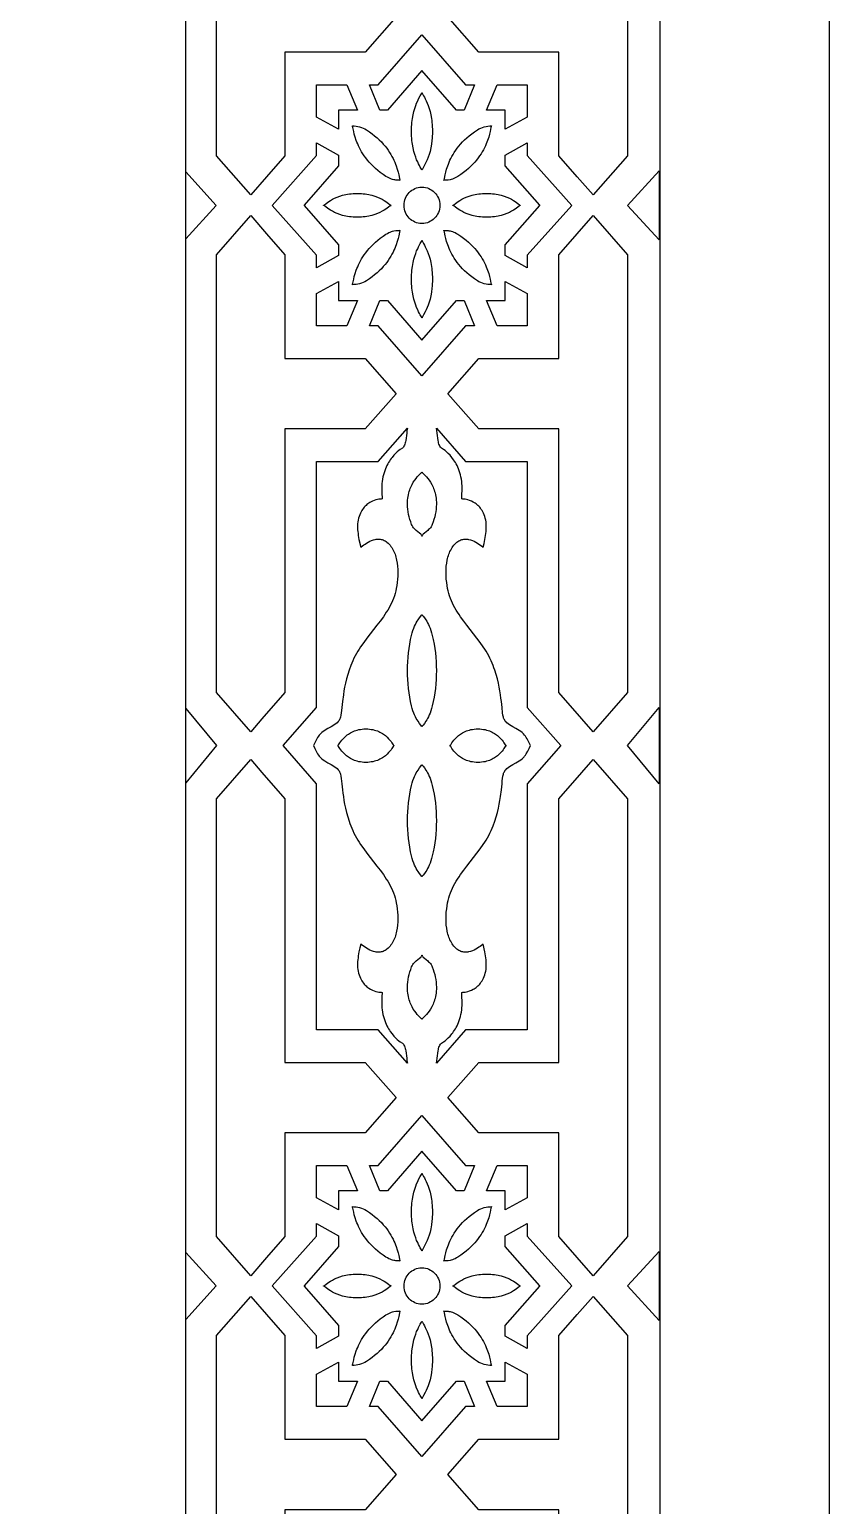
# Model space of a CAD drawing. Extents: x -350 to 350, y -610 to 610.
# Drawn here: x 232 to 350, y -112.2 to 105.7 of the extents above; entities that cross this region are included whole.
import ezdxf

# ---------------------------------------------------------------- set-up
doc = ezdxf.new("R2010")
doc.units = 0
for name, color, linetype in [('LAYER_1', 18, 'CONTINUOUS'), ('LAYER_10', 176, 'CONTINUOUS'), ('LAYER_2', 18, 'CONTINUOUS')]:
    doc.layers.add(name, color=color, linetype=linetype)

msp = doc.modelspace()

# ---------------------------------------------------------------- linework, layer by layer
at = {"layer": 'LAYER_1'}
msp.add_lwpolyline([(-350, -610), (350, -610), (350, 610), (-350, 610)], close=True, dxfattribs=at)
at = {"layer": 'LAYER_10'}
for points in [[(-325, 590), (-325, -590), (325, -590), (325, 590)], [(255, 520.25), (-255, 520.25), (-255, -520.25), (255, -520.25)]]:
    msp.add_lwpolyline(points, close=True, dxfattribs=at)
at = {"layer": 'LAYER_2'}
for points in [[(266.24, 155.62), (269.65, 151.72), (269.65, 112.81), (281.49, 112.81), (286.04, 107.6), (281.49, 102.38), (269.65, 102.38), (269.65, 87.1), (266.94, 84.01), (264.59, 81.31), (259.53, 87.1), (259.53, 151.72), (264.59, 157.51)], [(320.2, 151.72), (320.2, 87.1), (315.14, 81.31), (312.78, 84.01), (310.08, 87.1), (310.08, 102.38), (298.24, 102.38), (293.68, 107.6), (298.24, 112.81), (310.08, 112.81), (310.08, 151.72), (313.48, 155.62), (315.14, 157.51)], [(296.3, 97.58), (297.62, 97.58), (296.07, 93.85), (294.96, 93.85), (289.86, 99.68), (289.86, 99.68), (289.86, 99.68), (284.77, 93.85), (283.65, 93.85), (282.1, 97.58), (283.42, 97.58), (289.86, 104.95), (289.86, 104.95), (289.86, 104.95)], [(280.33, 93.85), (277.57, 93.85), (277.57, 91.02), (274.31, 92.8), (274.31, 97.58), (278.78, 97.58)], [(289.87, 96.4), (289.88, 96.34), (289.93, 96.25), (290.11, 95.95), (290.22, 95.74), (290.35, 95.5), (290.49, 95.21), (290.64, 94.88), (290.78, 94.51), (290.92, 94.1), (291.05, 93.64), (291.17, 93.14), (291.27, 92.6), (291.31, 92.31), (291.34, 92.01), (291.37, 91.7), (291.39, 91.38), (291.41, 91.04), (291.41, 90.7), (291.41, 90.35), (291.39, 90.02), (291.37, 89.7), (291.34, 89.38), (291.27, 88.8), (291.17, 88.25), (291.05, 87.75), (290.92, 87.3), (290.78, 86.89), (290.64, 86.52), (290.49, 86.19), (290.35, 85.9), (290.11, 85.44), (289.93, 85.14), (289.88, 85.05), (289.87, 85), (289.86, 85), (289.86, 85), (289.86, 85), (289.86, 85), (289.86, 85), (289.86, 85), (289.84, 85.05), (289.79, 85.14), (289.62, 85.44), (289.5, 85.65), (289.37, 85.9), (289.23, 86.19), (289.08, 86.52), (288.94, 86.89), (288.8, 87.3), (288.67, 87.75), (288.55, 88.25), (288.46, 88.8), (288.41, 89.08), (288.38, 89.38), (288.35, 89.7), (288.33, 90.02), (288.32, 90.35), (288.31, 90.7), (288.32, 91.04), (288.33, 91.38), (288.35, 91.7), (288.38, 92.01), (288.46, 92.6), (288.55, 93.14), (288.67, 93.64), (288.8, 94.1), (288.94, 94.51), (289.08, 94.88), (289.23, 95.21), (289.37, 95.5), (289.62, 95.95), (289.79, 96.25), (289.84, 96.34), (289.86, 96.4), (289.86, 96.4), (289.86, 96.4), (289.86, 96.4)], [(305.41, 92.8), (302.16, 91.02), (302.16, 93.85), (299.39, 93.85), (300.94, 97.58), (305.41, 97.58)], [(279.59, 91.53), (279.86, 91.5), (280.14, 91.47), (280.41, 91.42), (280.67, 91.36), (280.94, 91.28), (281.19, 91.19), (281.44, 91.07), (281.68, 90.94), (282.1, 90.65), (282.51, 90.36), (282.88, 90.06), (283.24, 89.76), (283.56, 89.45), (283.87, 89.14), (284.15, 88.83), (284.41, 88.52), (284.66, 88.21), (284.88, 87.91), (285.08, 87.6), (285.27, 87.3), (285.43, 87), (285.59, 86.71), (285.73, 86.43), (285.85, 86.15), (285.96, 85.88), (286.06, 85.62), (286.22, 85.13), (286.34, 84.69), (286.44, 84.3), (286.56, 83.73), (286.6, 83.55), (286.62, 83.5), (286.63, 83.47), (286.63, 83.47), (286.62, 83.48), (286.58, 83.48), (286.46, 83.48), (286.27, 83.49), (286.01, 83.51), (285.87, 83.53), (285.71, 83.56), (285.54, 83.61), (285.36, 83.66), (285.17, 83.73), (284.97, 83.82), (284.76, 83.93), (284.55, 84.06), (284.12, 84.35), (283.72, 84.64), (283.34, 84.94), (282.99, 85.24), (282.66, 85.55), (282.36, 85.85), (282.07, 86.16), (281.81, 86.47), (281.57, 86.78), (281.35, 87.09), (281.14, 87.4), (280.96, 87.7), (280.79, 87.99), (280.64, 88.29), (280.5, 88.57), (280.38, 88.85), (280.27, 89.12), (280.17, 89.38), (280, 89.87), (279.88, 90.31), (279.79, 90.7), (279.67, 91.27), (279.63, 91.44), (279.61, 91.5), (279.59, 91.53), (279.59, 91.53), (279.59, 91.53)], [(300.13, 91.53), (300.13, 91.53), (300.11, 91.5), (300.09, 91.44), (300.05, 91.27), (299.93, 90.7), (299.84, 90.31), (299.72, 89.87), (299.55, 89.38), (299.46, 89.12), (299.35, 88.85), (299.22, 88.57), (299.08, 88.29), (298.93, 87.99), (298.76, 87.7), (298.58, 87.4), (298.37, 87.09), (298.15, 86.78), (297.91, 86.47), (297.65, 86.16), (297.37, 85.85), (297.06, 85.55), (296.73, 85.24), (296.38, 84.94), (296, 84.64), (295.6, 84.35), (295.17, 84.06), (294.96, 83.93), (294.75, 83.82), (294.55, 83.73), (294.36, 83.66), (294.18, 83.61), (294.01, 83.56), (293.71, 83.51), (293.46, 83.49), (293.27, 83.48), (293.14, 83.48), (293.11, 83.48), (293.09, 83.47), (293.09, 83.47), (293.11, 83.5), (293.13, 83.55), (293.17, 83.73), (293.29, 84.3), (293.38, 84.69), (293.5, 85.13), (293.66, 85.62), (293.76, 85.88), (293.87, 86.15), (294, 86.43), (294.13, 86.71), (294.29, 87), (294.46, 87.3), (294.64, 87.6), (294.84, 87.91), (295.07, 88.21), (295.31, 88.52), (295.57, 88.83), (295.85, 89.14), (296.16, 89.45), (296.49, 89.76), (296.84, 90.06), (297.21, 90.36), (297.62, 90.65), (298.05, 90.94), (298.28, 91.07), (298.53, 91.19), (298.79, 91.28), (299.05, 91.36), (299.32, 91.42), (299.59, 91.47), (299.86, 91.5), (300.13, 91.53), (300.13, 91.53)], [(277.57, 87.21), (277.57, 85.61), (272.48, 79.79), (272.49, 79.79), (272.48, 79.78), (272.49, 79.78), (272.48, 79.78), (277.57, 73.96), (277.57, 72.36), (274.31, 70.57), (274.31, 72.42), (267.76, 79.78), (274.31, 87.15), (274.31, 89)], [(305.41, 87.15), (311.96, 79.78), (305.41, 72.42), (305.41, 70.57), (302.16, 72.36), (302.16, 73.96), (307.24, 79.78), (307.24, 79.78), (307.24, 79.78), (307.24, 79.79), (307.24, 79.79), (302.16, 85.61), (302.16, 87.21), (305.41, 89)], [(259.51, 79.78), (255, 74.83), (255, 84.74)], [(324.86, 79.78), (324.86, 74.68), (320.21, 79.78), (324.86, 84.89)], [(280.32, 81.54), (280.63, 81.54), (280.92, 81.53), (281.21, 81.5), (281.48, 81.47), (281.75, 81.43), (282, 81.38), (282.24, 81.33), (282.48, 81.27), (282.91, 81.14), (283.31, 80.99), (283.67, 80.83), (283.99, 80.67), (284.28, 80.51), (284.52, 80.35), (284.91, 80.07), (285.17, 79.87), (285.25, 79.82), (285.3, 79.8), (285.3, 79.8), (285.29, 79.78), (285.3, 79.77), (285.3, 79.77), (285.25, 79.75), (285.17, 79.7), (284.91, 79.5), (284.74, 79.37), (284.52, 79.22), (284.28, 79.06), (283.99, 78.9), (283.67, 78.74), (283.31, 78.58), (282.91, 78.43), (282.48, 78.3), (282.24, 78.24), (282, 78.19), (281.75, 78.14), (281.48, 78.1), (281.21, 78.07), (280.92, 78.04), (280.63, 78.03), (280.32, 78.02), (280.01, 78.03), (279.72, 78.04), (279.43, 78.07), (279.16, 78.1), (278.89, 78.14), (278.64, 78.19), (278.39, 78.24), (278.16, 78.3), (277.72, 78.43), (277.33, 78.58), (276.97, 78.74), (276.65, 78.9), (276.36, 79.06), (276.11, 79.22), (275.72, 79.5), (275.47, 79.7), (275.39, 79.75), (275.34, 79.77), (275.34, 79.77), (275.35, 79.78), (275.34, 79.8), (275.34, 79.8), (275.39, 79.82), (275.47, 79.87), (275.72, 80.07), (275.9, 80.2), (276.11, 80.35), (276.36, 80.51), (276.65, 80.67), (276.97, 80.83), (277.33, 80.99), (277.72, 81.14), (278.16, 81.27), (278.39, 81.33), (278.64, 81.38), (278.89, 81.43), (279.16, 81.47), (279.43, 81.5), (279.72, 81.53), (280.01, 81.54)], [(289.88, 82.47), (290.15, 82.45), (290.41, 82.41), (290.66, 82.35), (290.9, 82.26), (291.12, 82.14), (291.34, 82.01), (291.54, 81.86), (291.72, 81.68), (291.89, 81.49), (292.04, 81.29), (292.18, 81.07), (292.29, 80.83), (292.38, 80.59), (292.44, 80.33), (292.48, 80.06), (292.5, 79.78), (292.48, 79.51), (292.44, 79.24), (292.38, 78.98), (292.29, 78.74), (292.18, 78.5), (292.04, 78.28), (291.89, 78.08), (291.72, 77.89), (291.54, 77.71), (291.34, 77.56), (291.12, 77.43), (290.9, 77.31), (290.66, 77.22), (290.41, 77.16), (290.15, 77.12), (289.88, 77.1), (289.86, 77.1), (289.84, 77.1), (289.57, 77.12), (289.31, 77.16), (289.07, 77.22), (288.83, 77.31), (288.6, 77.43), (288.38, 77.56), (288.18, 77.71), (288, 77.89), (287.83, 78.08), (287.68, 78.28), (287.55, 78.5), (287.44, 78.74), (287.35, 78.98), (287.28, 79.24), (287.24, 79.51), (287.22, 79.78), (287.24, 80.06), (287.28, 80.33), (287.35, 80.59), (287.44, 80.83), (287.55, 81.07), (287.68, 81.29), (287.83, 81.49), (288, 81.68), (288.18, 81.86), (288.38, 82.01), (288.6, 82.14), (288.83, 82.26), (289.07, 82.35), (289.31, 82.41), (289.57, 82.45), (289.84, 82.47), (289.86, 82.47)], [(299.4, 81.54), (299.71, 81.54), (300.01, 81.53), (300.29, 81.5), (300.57, 81.47), (300.83, 81.43), (301.09, 81.38), (301.33, 81.33), (301.56, 81.27), (302, 81.14), (302.4, 80.99), (302.76, 80.83), (303.08, 80.67), (303.36, 80.51), (303.61, 80.35), (304, 80.07), (304.26, 79.87), (304.33, 79.82), (304.38, 79.8), (304.38, 79.8), (304.38, 79.78), (304.38, 79.77), (304.38, 79.77), (304.33, 79.75), (304.26, 79.7), (304, 79.5), (303.82, 79.37), (303.61, 79.22), (303.36, 79.06), (303.08, 78.9), (302.76, 78.74), (302.4, 78.58), (302, 78.43), (301.56, 78.3), (301.33, 78.24), (301.09, 78.19), (300.83, 78.14), (300.57, 78.1), (300.29, 78.07), (300.01, 78.04), (299.71, 78.03), (299.4, 78.02), (299.1, 78.03), (298.8, 78.04), (298.52, 78.07), (298.24, 78.1), (297.98, 78.14), (297.72, 78.19), (297.48, 78.24), (297.25, 78.3), (296.81, 78.43), (296.41, 78.58), (296.05, 78.74), (295.73, 78.9), (295.45, 79.06), (295.2, 79.22), (294.81, 79.5), (294.55, 79.7), (294.47, 79.75), (294.42, 79.77), (294.42, 79.77), (294.43, 79.78), (294.42, 79.8), (294.42, 79.8), (294.47, 79.82), (294.55, 79.87), (294.81, 80.07), (294.99, 80.2), (295.2, 80.35), (295.45, 80.51), (295.73, 80.67), (296.05, 80.83), (296.41, 80.99), (296.81, 81.14), (297.25, 81.27), (297.48, 81.33), (297.72, 81.38), (297.98, 81.43), (298.24, 81.47), (298.52, 81.5), (298.8, 81.53), (299.1, 81.54)], [(266.94, 75.56), (269.65, 72.47), (269.65, 57.19), (281.49, 57.19), (286.04, 51.97), (281.49, 46.76), (269.65, 46.76), (269.65, 7.85), (266.24, 3.95), (264.59, 2.06), (259.53, 7.85), (259.53, 72.47), (264.59, 78.26)], [(320.2, 72.47), (320.2, 7.85), (315.14, 2.06), (313.48, 3.95), (310.08, 7.85), (310.08, 46.76), (298.24, 46.76), (293.68, 51.97), (298.24, 57.19), (310.08, 57.19), (310.08, 72.47), (312.78, 75.56), (315.14, 78.26)], [(286.63, 76.1), (286.62, 76.07), (286.6, 76.02), (286.56, 75.84), (286.44, 75.27), (286.34, 74.88), (286.22, 74.44), (286.06, 73.95), (285.96, 73.69), (285.85, 73.42), (285.73, 73.14), (285.59, 72.86), (285.43, 72.57), (285.27, 72.27), (285.08, 71.97), (284.88, 71.66), (284.66, 71.35), (284.41, 71.05), (284.15, 70.74), (283.87, 70.43), (283.56, 70.12), (283.24, 69.81), (282.88, 69.51), (282.51, 69.21), (282.1, 68.92), (281.68, 68.63), (281.44, 68.5), (281.19, 68.38), (280.94, 68.29), (280.67, 68.21), (280.41, 68.15), (280.14, 68.1), (279.86, 68.07), (279.59, 68.04), (279.59, 68.04), (279.59, 68.04), (279.59, 68.04), (279.61, 68.07), (279.63, 68.13), (279.67, 68.3), (279.79, 68.87), (279.88, 69.26), (280, 69.7), (280.17, 70.19), (280.27, 70.45), (280.38, 70.72), (280.5, 71), (280.64, 71.28), (280.79, 71.58), (280.96, 71.87), (281.14, 72.17), (281.35, 72.48), (281.57, 72.79), (281.81, 73.1), (282.07, 73.41), (282.36, 73.71), (282.66, 74.02), (282.99, 74.33), (283.34, 74.63), (283.72, 74.93), (284.12, 75.22), (284.55, 75.51), (284.76, 75.64), (284.97, 75.75), (285.17, 75.83), (285.36, 75.91), (285.54, 75.96), (285.71, 76.01), (286.01, 76.06), (286.27, 76.08), (286.46, 76.09), (286.58, 76.09), (286.62, 76.09), (286.63, 76.1)], [(289.87, 74.57), (289.88, 74.52), (289.93, 74.43), (290.11, 74.13), (290.22, 73.92), (290.35, 73.67), (290.49, 73.38), (290.64, 73.05), (290.78, 72.68), (290.92, 72.27), (291.05, 71.82), (291.17, 71.32), (291.27, 70.77), (291.31, 70.48), (291.34, 70.19), (291.37, 69.87), (291.39, 69.55), (291.41, 69.22), (291.41, 68.87), (291.41, 68.53), (291.39, 68.19), (291.37, 67.87), (291.34, 67.56), (291.27, 66.97), (291.17, 66.43), (291.05, 65.93), (290.92, 65.47), (290.78, 65.06), (290.64, 64.69), (290.49, 64.36), (290.35, 64.07), (290.11, 63.62), (289.93, 63.32), (289.88, 63.23), (289.87, 63.17), (289.86, 63.17), (289.86, 63.17), (289.86, 63.17), (289.86, 63.17), (289.84, 63.23), (289.79, 63.32), (289.62, 63.62), (289.5, 63.83), (289.37, 64.07), (289.23, 64.36), (289.08, 64.69), (288.94, 65.06), (288.8, 65.47), (288.67, 65.93), (288.55, 66.43), (288.46, 66.97), (288.41, 67.26), (288.38, 67.56), (288.35, 67.87), (288.33, 68.19), (288.32, 68.53), (288.31, 68.87), (288.32, 69.22), (288.33, 69.55), (288.35, 69.87), (288.38, 70.19), (288.46, 70.77), (288.55, 71.32), (288.67, 71.82), (288.8, 72.27), (288.94, 72.68), (289.08, 73.05), (289.23, 73.38), (289.37, 73.67), (289.62, 74.13), (289.79, 74.43), (289.84, 74.52), (289.86, 74.57), (289.86, 74.57), (289.86, 74.57), (289.86, 74.57), (289.86, 74.57), (289.86, 74.57)], [(293.09, 76.1), (293.11, 76.09), (293.14, 76.09), (293.27, 76.09), (293.46, 76.08), (293.71, 76.06), (293.85, 76.04), (294.01, 76.01), (294.18, 75.96), (294.36, 75.91), (294.55, 75.83), (294.75, 75.75), (294.96, 75.64), (295.17, 75.51), (295.6, 75.22), (296, 74.93), (296.38, 74.63), (296.73, 74.33), (297.06, 74.02), (297.37, 73.71), (297.65, 73.41), (297.91, 73.1), (298.15, 72.79), (298.37, 72.48), (298.58, 72.17), (298.76, 71.87), (298.93, 71.58), (299.08, 71.28), (299.22, 71), (299.35, 70.72), (299.46, 70.45), (299.55, 70.19), (299.72, 69.7), (299.84, 69.26), (299.93, 68.87), (300.05, 68.3), (300.09, 68.13), (300.11, 68.07), (300.13, 68.04), (300.13, 68.04), (300.13, 68.04), (300.13, 68.04), (299.86, 68.07), (299.59, 68.1), (299.32, 68.15), (299.05, 68.21), (298.79, 68.29), (298.53, 68.38), (298.28, 68.5), (298.05, 68.63), (297.62, 68.92), (297.21, 69.21), (296.84, 69.51), (296.49, 69.81), (296.16, 70.12), (295.85, 70.43), (295.57, 70.74), (295.31, 71.05), (295.07, 71.35), (294.84, 71.66), (294.64, 71.97), (294.46, 72.27), (294.29, 72.57), (294.13, 72.86), (294, 73.14), (293.87, 73.42), (293.76, 73.69), (293.66, 73.95), (293.5, 74.44), (293.38, 74.88), (293.29, 75.27), (293.17, 75.84), (293.13, 76.02), (293.11, 76.07), (293.09, 76.1)], [(277.57, 65.72), (280.33, 65.72), (278.78, 61.99), (274.31, 61.99), (274.31, 66.76), (277.57, 68.55)], [(305.41, 66.76), (305.41, 61.99), (300.94, 61.99), (299.39, 65.72), (302.16, 65.72), (302.16, 68.55)], [(297.62, 61.99), (296.3, 61.99), (289.86, 54.62), (289.86, 54.62), (289.86, 54.62), (283.42, 61.99), (282.1, 61.99), (283.65, 65.72), (284.77, 65.72), (289.86, 59.89), (289.86, 59.89), (289.86, 59.89), (294.96, 65.72), (296.07, 65.72)], [(287.72, 46.87), (287.65, 46.52), (287.61, 46.15), (287.58, 45.78), (287.54, 45.41), (287.48, 45.05), (287.45, 44.87), (287.4, 44.7), (287.35, 44.53), (287.29, 44.37), (287.21, 44.21), (287.12, 44.06), (287.07, 44.01), (286.98, 43.95), (286.66, 43.73), (286.45, 43.57), (286.22, 43.38), (285.97, 43.15), (285.71, 42.88), (285.45, 42.57), (285.32, 42.4), (285.19, 42.22), (285.06, 42.02), (284.93, 41.81), (284.81, 41.6), (284.69, 41.36), (284.57, 41.12), (284.46, 40.86), (284.36, 40.59), (284.27, 40.3), (284.18, 40.01), (284.11, 39.69), (284.04, 39.36), (283.98, 39.02), (283.95, 38.7), (283.93, 38.38), (283.93, 38.05), (283.93, 37.73), (283.96, 37.08), (283.97, 36.75), (283.97, 36.43), (283.82, 36.42), (283.68, 36.41), (283.51, 36.38), (283.3, 36.35), (283.07, 36.29), (282.82, 36.21), (282.56, 36.11), (282.29, 35.97), (282.15, 35.89), (282.01, 35.81), (281.88, 35.71), (281.74, 35.6), (281.61, 35.48), (281.47, 35.35), (281.35, 35.21), (281.22, 35.06), (281.1, 34.89), (280.99, 34.71), (280.88, 34.52), (280.78, 34.32), (280.68, 34.1), (280.59, 33.86), (280.51, 33.59), (280.45, 33.32), (280.4, 33.04), (280.37, 32.75), (280.36, 32.47), (280.36, 32.18), (280.37, 31.89), (280.4, 31.6), (280.43, 31.31), (280.47, 31.01), (280.57, 30.43), (280.82, 29.3), (281.09, 29.51), (281.27, 29.64), (281.46, 29.77), (281.67, 29.91), (281.91, 30.05), (282.16, 30.18), (282.42, 30.29), (282.69, 30.39), (282.97, 30.46), (283.11, 30.48), (283.25, 30.5), (283.4, 30.5), (283.55, 30.5), (283.69, 30.48), (283.84, 30.46), (283.98, 30.42), (284.13, 30.37), (284.27, 30.31), (284.42, 30.23), (284.56, 30.14), (284.7, 30.04), (284.86, 29.9), (285.01, 29.75), (285.15, 29.59), (285.29, 29.42), (285.41, 29.25), (285.52, 29.07), (285.63, 28.88), (285.72, 28.69), (285.81, 28.49), (285.89, 28.28), (285.96, 28.07), (286.02, 27.85), (286.08, 27.63), (286.13, 27.4), (286.21, 26.95), (286.26, 26.48), (286.29, 26), (286.3, 25.52), (286.29, 25.05), (286.26, 24.58), (286.21, 24.11), (286.15, 23.66), (286.08, 23.22), (286, 22.84), (285.91, 22.47), (285.79, 22.1), (285.66, 21.74), (285.52, 21.38), (285.36, 21.03), (285.19, 20.69), (285, 20.35), (284.81, 20.02), (284.6, 19.69), (284.39, 19.36), (284.17, 19.04), (283.71, 18.4), (283.22, 17.77), (282.23, 16.51), (281.74, 15.88), (281.27, 15.24), (280.81, 14.59), (280.59, 14.26), (280.39, 13.93), (280.19, 13.59), (280, 13.25), (279.82, 12.9), (279.66, 12.55), (279.51, 12.19), (279.37, 11.85), (279.12, 11.17), (278.91, 10.51), (278.73, 9.87), (278.58, 9.25), (278.45, 8.65), (278.35, 8.08), (278.27, 7.53), (278.14, 6.52), (278.04, 5.62), (278, 5.21), (277.95, 4.84), (277.9, 4.5), (277.84, 4.2), (277.8, 4.08), (277.76, 3.96), (277.7, 3.85), (277.64, 3.74), (277.57, 3.64), (277.5, 3.55), (277.33, 3.37), (277.13, 3.21), (276.92, 3.06), (276.7, 2.92), (276.46, 2.79), (275.98, 2.52), (275.74, 2.39), (275.51, 2.25), (275.28, 2.1), (275.07, 1.94), (274.88, 1.76), (274.79, 1.67), (274.71, 1.57), (274.58, 1.39), (274.46, 1.2), (274.25, 0.8), (274.05, 0.4), (273.84, 0), (274.05, -0.4), (274.25, -0.8), (274.35, -1), (274.46, -1.2), (274.58, -1.39), (274.71, -1.57), (274.88, -1.76), (275.07, -1.94), (275.28, -2.1), (275.51, -2.25), (275.98, -2.52), (276.46, -2.79), (276.7, -2.92), (276.92, -3.06), (277.13, -3.21), (277.33, -3.37), (277.5, -3.55), (277.57, -3.64), (277.64, -3.74), (277.7, -3.85), (277.76, -3.96), (277.8, -4.08), (277.84, -4.2), (277.9, -4.5), (277.95, -4.84), (278.04, -5.62), (278.14, -6.52), (278.2, -7.01), (278.27, -7.53), (278.35, -8.08), (278.45, -8.65), (278.58, -9.25), (278.73, -9.87), (278.91, -10.51), (279.12, -11.17), (279.24, -11.51), (279.37, -11.85), (279.51, -12.19), (279.66, -12.55), (279.82, -12.9), (280, -13.25), (280.19, -13.59), (280.39, -13.93), (280.59, -14.26), (280.81, -14.59), (281.27, -15.24), (281.74, -15.88), (282.23, -16.51), (283.22, -17.77), (283.71, -18.4), (284.17, -19.04), (284.39, -19.36), (284.6, -19.69), (284.81, -20.02), (285, -20.35), (285.19, -20.69), (285.36, -21.03), (285.52, -21.38), (285.66, -21.74), (285.79, -22.1), (285.91, -22.47), (286, -22.84), (286.08, -23.22), (286.15, -23.66), (286.21, -24.11), (286.26, -24.58), (286.29, -25.05), (286.3, -25.52), (286.29, -26), (286.26, -26.48), (286.21, -26.95), (286.13, -27.4), (286.08, -27.63), (286.02, -27.85), (285.96, -28.07), (285.89, -28.28), (285.81, -28.49), (285.72, -28.69), (285.63, -28.88), (285.52, -29.07), (285.41, -29.25), (285.29, -29.42), (285.15, -29.59), (285.01, -29.75), (284.86, -29.9), (284.7, -30.04), (284.56, -30.14), (284.42, -30.23), (284.27, -30.31), (284.13, -30.37), (283.98, -30.42), (283.84, -30.46), (283.69, -30.48), (283.55, -30.5), (283.4, -30.5), (283.25, -30.5), (283.11, -30.48), (282.97, -30.46), (282.69, -30.39), (282.42, -30.29), (282.16, -30.18), (281.91, -30.05), (281.67, -29.91), (281.46, -29.77), (281.09, -29.51), (280.82, -29.3), (280.69, -29.86), (280.57, -30.43), (280.47, -31.01), (280.43, -31.31), (280.4, -31.6), (280.37, -31.89), (280.36, -32.18), (280.36, -32.47), (280.37, -32.75), (280.4, -33.04), (280.45, -33.32), (280.51, -33.59), (280.59, -33.86), (280.68, -34.1), (280.78, -34.32), (280.88, -34.52), (280.99, -34.71), (281.1, -34.89), (281.22, -35.06), (281.35, -35.21), (281.47, -35.35), (281.61, -35.48), (281.74, -35.6), (281.88, -35.71), (282.01, -35.81), (282.29, -35.97), (282.56, -36.11), (282.82, -36.21), (283.07, -36.29), (283.3, -36.35), (283.51, -36.38), (283.82, -36.42), (283.97, -36.43), (283.96, -37.08), (283.93, -37.73), (283.93, -38.05), (283.93, -38.38), (283.95, -38.7), (283.98, -39.02), (284.04, -39.36), (284.11, -39.69), (284.18, -40.01), (284.27, -40.3), (284.36, -40.59), (284.46, -40.86), (284.57, -41.12), (284.69, -41.36), (284.81, -41.6), (284.93, -41.81), (285.06, -42.02), (285.19, -42.22), (285.45, -42.57), (285.71, -42.88), (285.97, -43.15), (286.22, -43.38), (286.45, -43.57), (286.66, -43.73), (286.98, -43.95), (287.07, -44.01), (287.12, -44.06), (287.21, -44.21), (287.29, -44.37), (287.35, -44.53), (287.4, -44.7), (287.45, -44.87), (287.48, -45.05), (287.54, -45.41), (287.58, -45.78), (287.61, -46.15), (287.65, -46.52), (287.72, -46.87), (283.42, -41.95), (274.31, -41.95), (274.31, -39.74), (274.31, -9.25), (274.31, -5.64), (269.39, 0), (274.31, 5.64), (274.31, 9.25), (274.31, 39.74), (274.31, 41.95), (283.42, 41.95)], [(296.3, 41.95), (305.41, 41.95), (305.41, 39.74), (305.41, 9.25), (305.41, 5.64), (310.34, 0), (305.41, -5.64), (305.41, -9.25), (305.41, -39.74), (305.41, -41.95), (296.3, -41.95), (292.01, -46.87), (292.07, -46.52), (292.11, -46.15), (292.15, -45.78), (292.19, -45.41), (292.24, -45.05), (292.28, -44.87), (292.32, -44.7), (292.37, -44.53), (292.44, -44.37), (292.51, -44.21), (292.6, -44.06), (292.65, -44.01), (292.75, -43.95), (293.06, -43.73), (293.27, -43.57), (293.5, -43.38), (293.75, -43.15), (294.01, -42.88), (294.27, -42.57), (294.41, -42.4), (294.54, -42.22), (294.67, -42.02), (294.79, -41.81), (294.92, -41.6), (295.04, -41.36), (295.15, -41.12), (295.26, -40.86), (295.36, -40.59), (295.45, -40.3), (295.54, -40.01), (295.62, -39.69), (295.68, -39.36), (295.74, -39.02), (295.77, -38.7), (295.79, -38.38), (295.8, -38.05), (295.79, -37.73), (295.77, -37.08), (295.76, -36.75), (295.75, -36.43), (295.9, -36.42), (296.04, -36.41), (296.22, -36.38), (296.42, -36.35), (296.65, -36.29), (296.9, -36.21), (297.16, -36.11), (297.43, -35.97), (297.57, -35.89), (297.71, -35.81), (297.85, -35.71), (297.98, -35.6), (298.12, -35.48), (298.25, -35.35), (298.38, -35.21), (298.5, -35.06), (298.62, -34.89), (298.74, -34.71), (298.84, -34.52), (298.95, -34.32), (299.04, -34.1), (299.13, -33.86), (299.21, -33.59), (299.27, -33.32), (299.32, -33.04), (299.35, -32.75), (299.36, -32.47), (299.36, -32.18), (299.35, -31.89), (299.33, -31.6), (299.29, -31.31), (299.25, -31.01), (299.15, -30.43), (298.9, -29.3), (298.63, -29.51), (298.46, -29.64), (298.26, -29.77), (298.05, -29.91), (297.81, -30.05), (297.57, -30.18), (297.31, -30.29), (297.03, -30.39), (296.75, -30.46), (296.61, -30.48), (296.47, -30.5), (296.32, -30.5), (296.18, -30.5), (296.03, -30.48), (295.88, -30.46), (295.74, -30.42), (295.59, -30.37), (295.45, -30.31), (295.3, -30.23), (295.16, -30.14), (295.02, -30.04), (294.86, -29.9), (294.71, -29.75), (294.57, -29.59), (294.44, -29.42), (294.31, -29.25), (294.2, -29.07), (294.1, -28.88), (294, -28.69), (293.91, -28.49), (293.83, -28.28), (293.76, -28.07), (293.7, -27.85), (293.64, -27.63), (293.59, -27.4), (293.51, -26.95), (293.46, -26.48), (293.43, -26), (293.42, -25.52), (293.43, -25.05), (293.46, -24.58), (293.51, -24.11), (293.57, -23.66), (293.64, -23.22), (293.72, -22.84), (293.81, -22.47), (293.93, -22.1), (294.06, -21.74), (294.2, -21.38), (294.36, -21.03), (294.53, -20.69), (294.72, -20.35), (294.91, -20.02), (295.12, -19.69), (295.33, -19.36), (295.55, -19.04), (296.02, -18.4), (296.5, -17.77), (297.49, -16.51), (297.98, -15.88), (298.46, -15.24), (298.91, -14.59), (299.13, -14.26), (299.34, -13.93), (299.53, -13.59), (299.72, -13.25), (299.9, -12.9), (300.06, -12.55), (300.21, -12.19), (300.35, -11.85), (300.6, -11.17), (300.81, -10.51), (300.99, -9.87), (301.14, -9.25), (301.27, -8.65), (301.37, -8.08), (301.46, -7.53), (301.58, -6.52), (301.68, -5.62), (301.72, -5.21), (301.77, -4.84), (301.82, -4.5), (301.89, -4.2), (301.92, -4.08), (301.97, -3.96), (302.02, -3.85), (302.08, -3.74), (302.15, -3.64), (302.23, -3.55), (302.4, -3.37), (302.59, -3.21), (302.8, -3.06), (303.02, -2.92), (303.26, -2.79), (303.74, -2.52), (303.98, -2.39), (304.22, -2.25), (304.44, -2.1), (304.65, -1.94), (304.84, -1.76), (304.93, -1.67), (305.01, -1.57), (305.14, -1.39), (305.26, -1.2), (305.47, -0.8), (305.67, -0.4), (305.88, 0), (305.67, 0.4), (305.47, 0.8), (305.37, 1), (305.26, 1.2), (305.14, 1.39), (305.01, 1.57), (304.84, 1.76), (304.65, 1.94), (304.44, 2.1), (304.22, 2.25), (303.74, 2.52), (303.26, 2.79), (303.02, 2.92), (302.8, 3.06), (302.59, 3.21), (302.4, 3.37), (302.23, 3.55), (302.15, 3.64), (302.08, 3.74), (302.02, 3.85), (301.97, 3.96), (301.92, 4.08), (301.89, 4.2), (301.82, 4.5), (301.77, 4.84), (301.68, 5.62), (301.58, 6.52), (301.52, 7.01), (301.46, 7.53), (301.37, 8.08), (301.27, 8.65), (301.14, 9.25), (300.99, 9.87), (300.81, 10.51), (300.6, 11.17), (300.48, 11.51), (300.35, 11.85), (300.21, 12.19), (300.06, 12.55), (299.9, 12.9), (299.72, 13.25), (299.53, 13.59), (299.34, 13.93), (299.13, 14.26), (298.91, 14.59), (298.46, 15.24), (297.98, 15.88), (297.49, 16.51), (296.5, 17.77), (296.02, 18.4), (295.55, 19.04), (295.33, 19.36), (295.12, 19.69), (294.91, 20.02), (294.72, 20.35), (294.53, 20.69), (294.36, 21.03), (294.2, 21.38), (294.06, 21.74), (293.93, 22.1), (293.81, 22.47), (293.72, 22.84), (293.64, 23.22), (293.57, 23.66), (293.51, 24.11), (293.46, 24.58), (293.43, 25.05), (293.42, 25.52), (293.43, 26), (293.46, 26.48), (293.51, 26.95), (293.59, 27.4), (293.64, 27.63), (293.7, 27.85), (293.76, 28.07), (293.83, 28.28), (293.91, 28.49), (294, 28.69), (294.1, 28.88), (294.2, 29.07), (294.31, 29.25), (294.44, 29.42), (294.57, 29.59), (294.71, 29.75), (294.86, 29.9), (295.02, 30.04), (295.16, 30.14), (295.3, 30.23), (295.45, 30.31), (295.59, 30.37), (295.74, 30.42), (295.88, 30.46), (296.03, 30.48), (296.18, 30.5), (296.32, 30.5), (296.47, 30.5), (296.61, 30.48), (296.75, 30.46), (297.03, 30.39), (297.31, 30.29), (297.57, 30.18), (297.81, 30.05), (298.05, 29.91), (298.26, 29.77), (298.63, 29.51), (298.9, 29.3), (299.03, 29.86), (299.15, 30.43), (299.25, 31.01), (299.29, 31.31), (299.33, 31.6), (299.35, 31.89), (299.36, 32.18), (299.36, 32.47), (299.35, 32.75), (299.32, 33.04), (299.27, 33.32), (299.21, 33.59), (299.13, 33.86), (299.04, 34.1), (298.95, 34.32), (298.84, 34.52), (298.74, 34.71), (298.62, 34.89), (298.5, 35.06), (298.38, 35.21), (298.25, 35.35), (298.12, 35.48), (297.98, 35.6), (297.85, 35.71), (297.71, 35.81), (297.43, 35.97), (297.16, 36.11), (296.9, 36.21), (296.65, 36.29), (296.42, 36.35), (296.22, 36.38), (295.9, 36.42), (295.75, 36.43), (295.77, 37.08), (295.79, 37.73), (295.8, 38.05), (295.79, 38.38), (295.77, 38.7), (295.74, 39.02), (295.68, 39.36), (295.62, 39.69), (295.54, 40.01), (295.45, 40.3), (295.36, 40.59), (295.26, 40.86), (295.15, 41.12), (295.04, 41.36), (294.92, 41.6), (294.79, 41.81), (294.67, 42.02), (294.54, 42.22), (294.27, 42.57), (294.01, 42.88), (293.75, 43.15), (293.5, 43.38), (293.27, 43.57), (293.06, 43.73), (292.75, 43.95), (292.65, 44.01), (292.6, 44.06), (292.51, 44.21), (292.44, 44.37), (292.37, 44.53), (292.32, 44.7), (292.28, 44.87), (292.24, 45.05), (292.19, 45.41), (292.15, 45.78), (292.11, 46.15), (292.07, 46.52), (292.01, 46.87)], [(289.87, 40.39), (289.89, 40.34), (289.96, 40.27), (290.2, 40.04), (290.36, 39.88), (290.54, 39.69), (290.73, 39.46), (290.93, 39.2), (291.13, 38.9), (291.32, 38.56), (291.41, 38.38), (291.5, 38.19), (291.58, 37.98), (291.66, 37.77), (291.73, 37.54), (291.8, 37.31), (291.86, 37.06), (291.9, 36.81), (291.94, 36.54), (291.97, 36.26), (291.99, 35.97), (292, 35.66), (291.98, 35.28), (291.95, 34.9), (291.9, 34.52), (291.83, 34.14), (291.75, 33.77), (291.64, 33.4), (291.53, 33.04), (291.39, 32.68), (291.31, 32.5), (291.21, 32.32), (291.1, 32.17), (290.98, 32.03), (290.85, 31.9), (290.72, 31.78), (290.47, 31.58), (290.24, 31.4), (290.05, 31.24), (289.97, 31.17), (289.92, 31.09), (289.88, 31.02), (289.87, 30.94), (289.86, 30.94), (289.86, 30.94), (289.86, 30.94), (289.86, 30.94), (289.86, 30.94), (289.86, 30.94), (289.84, 31.02), (289.81, 31.09), (289.75, 31.17), (289.68, 31.24), (289.48, 31.4), (289.25, 31.58), (289, 31.78), (288.87, 31.9), (288.75, 32.03), (288.63, 32.17), (288.52, 32.32), (288.42, 32.5), (288.33, 32.68), (288.2, 33.04), (288.08, 33.4), (287.97, 33.77), (287.89, 34.14), (287.82, 34.52), (287.77, 34.9), (287.74, 35.28), (287.73, 35.66), (287.73, 35.97), (287.75, 36.26), (287.78, 36.54), (287.82, 36.81), (287.87, 37.06), (287.92, 37.31), (287.99, 37.54), (288.06, 37.77), (288.14, 37.98), (288.22, 38.19), (288.31, 38.38), (288.4, 38.56), (288.59, 38.9), (288.79, 39.2), (288.99, 39.46), (289.18, 39.69), (289.52, 40.04), (289.76, 40.27), (289.83, 40.34), (289.85, 40.37), (289.86, 40.39), (289.86, 40.39), (289.86, 40.39), (289.86, 40.39)], [(289.87, 19.34), (289.88, 19.31), (289.91, 19.26), (290.04, 19.11), (290.22, 18.88), (290.44, 18.57), (290.57, 18.37), (290.69, 18.15), (290.82, 17.91), (290.94, 17.64), (291.07, 17.35), (291.18, 17.02), (291.29, 16.67), (291.39, 16.29), (291.53, 15.66), (291.65, 15.01), (291.75, 14.37), (291.84, 13.71), (291.9, 13.06), (291.95, 12.4), (291.98, 11.74), (291.99, 11.08), (291.98, 10.42), (291.95, 9.77), (291.9, 9.11), (291.84, 8.45), (291.75, 7.8), (291.65, 7.16), (291.53, 6.51), (291.39, 5.88), (291.29, 5.5), (291.18, 5.15), (291.07, 4.82), (290.94, 4.53), (290.82, 4.26), (290.69, 4.01), (290.57, 3.8), (290.44, 3.6), (290.22, 3.29), (290.04, 3.05), (289.91, 2.9), (289.88, 2.86), (289.87, 2.83), (289.86, 2.83), (289.86, 2.83), (289.86, 2.83), (289.86, 2.83), (289.86, 2.83), (289.86, 2.83), (289.84, 2.86), (289.81, 2.9), (289.69, 3.05), (289.5, 3.29), (289.28, 3.6), (289.16, 3.8), (289.03, 4.01), (288.9, 4.26), (288.78, 4.53), (288.66, 4.82), (288.54, 5.15), (288.43, 5.5), (288.33, 5.88), (288.19, 6.51), (288.07, 7.16), (287.97, 7.8), (287.89, 8.45), (287.82, 9.11), (287.77, 9.77), (287.75, 10.42), (287.74, 11.08), (287.75, 11.74), (287.77, 12.4), (287.82, 13.06), (287.89, 13.71), (287.97, 14.37), (288.07, 15.01), (288.19, 15.66), (288.33, 16.29), (288.43, 16.67), (288.54, 17.02), (288.66, 17.35), (288.78, 17.64), (288.9, 17.91), (289.03, 18.15), (289.16, 18.37), (289.28, 18.57), (289.5, 18.88), (289.69, 19.11), (289.81, 19.26), (289.84, 19.31), (289.86, 19.34), (289.86, 19.34), (289.86, 19.34), (289.86, 19.34), (289.86, 19.34), (289.86, 19.34)], [(259.53, 0), (259.53, 0), (259.53, 0), (255, -5.47), (255, 5.47)], [(324.86, 0), (324.86, -5.64), (320.2, 0), (320.2, 0), (320.2, 0), (324.86, 5.64)], [(281.59, 2.47), (281.87, 2.47), (282.13, 2.45), (282.39, 2.41), (282.63, 2.37), (282.86, 2.31), (283.08, 2.25), (283.29, 2.18), (283.48, 2.09), (283.67, 2), (283.85, 1.91), (284.02, 1.81), (284.18, 1.7), (284.47, 1.48), (284.73, 1.26), (284.95, 1.03), (285.14, 0.81), (285.3, 0.6), (285.43, 0.42), (285.62, 0.14), (285.68, 0.07), (285.7, 0.04), (285.72, 0.04), (285.72, 0.04), (285.72, 0.03), (285.72, 0.03), (285.7, 0), (285.72, -0.03), (285.72, -0.03), (285.72, -0.04), (285.72, -0.04), (285.7, -0.04), (285.68, -0.07), (285.62, -0.14), (285.43, -0.42), (285.3, -0.6), (285.14, -0.81), (284.95, -1.03), (284.73, -1.26), (284.47, -1.48), (284.33, -1.6), (284.18, -1.7), (284.02, -1.81), (283.85, -1.91), (283.67, -2), (283.48, -2.09), (283.29, -2.18), (283.08, -2.25), (282.86, -2.31), (282.63, -2.37), (282.39, -2.41), (282.13, -2.45), (281.87, -2.47), (281.59, -2.47), (281.31, -2.47), (281.05, -2.45), (280.8, -2.41), (280.56, -2.37), (280.32, -2.31), (280.1, -2.25), (279.9, -2.18), (279.7, -2.09), (279.51, -2), (279.33, -1.91), (279.16, -1.81), (279, -1.7), (278.71, -1.48), (278.46, -1.26), (278.23, -1.03), (278.04, -0.81), (277.88, -0.6), (277.75, -0.42), (277.56, -0.14), (277.5, -0.07), (277.48, -0.04), (277.46, -0.04), (277.46, -0.03), (277.47, -0.03), (277.48, 0), (277.47, 0.03), (277.46, 0.03), (277.46, 0.04), (277.48, 0.04), (277.5, 0.07), (277.56, 0.14), (277.75, 0.42), (277.88, 0.6), (278.04, 0.81), (278.23, 1.03), (278.46, 1.26), (278.71, 1.48), (278.85, 1.6), (279, 1.7), (279.16, 1.81), (279.33, 1.91), (279.51, 2), (279.7, 2.09), (279.9, 2.18), (280.1, 2.25), (280.32, 2.31), (280.56, 2.37), (280.8, 2.41), (281.05, 2.45), (281.31, 2.47)], [(298.13, 2.47), (298.41, 2.47), (298.67, 2.45), (298.93, 2.41), (299.17, 2.37), (299.4, 2.31), (299.62, 2.25), (299.83, 2.18), (300.03, 2.09), (300.21, 2), (300.39, 1.91), (300.56, 1.81), (300.72, 1.7), (301.01, 1.48), (301.27, 1.26), (301.49, 1.03), (301.68, 0.81), (301.84, 0.6), (301.97, 0.42), (302.16, 0.14), (302.22, 0.07), (302.24, 0.04), (302.26, 0.04), (302.26, 0.03), (302.26, 0.03), (302.25, 0), (302.26, -0.03), (302.26, -0.03), (302.26, -0.04), (302.24, -0.04), (302.22, -0.07), (302.16, -0.14), (301.97, -0.42), (301.84, -0.6), (301.68, -0.81), (301.49, -1.03), (301.27, -1.26), (301.01, -1.48), (300.87, -1.6), (300.72, -1.7), (300.56, -1.81), (300.39, -1.91), (300.21, -2), (300.03, -2.09), (299.83, -2.18), (299.62, -2.25), (299.4, -2.31), (299.17, -2.37), (298.93, -2.41), (298.67, -2.45), (298.41, -2.47), (298.13, -2.47), (297.85, -2.47), (297.59, -2.45), (297.34, -2.41), (297.1, -2.37), (296.86, -2.31), (296.65, -2.25), (296.44, -2.18), (296.24, -2.09), (296.05, -2), (295.87, -1.91), (295.7, -1.81), (295.54, -1.7), (295.25, -1.48), (295, -1.26), (294.77, -1.03), (294.58, -0.81), (294.42, -0.6), (294.29, -0.42), (294.1, -0.14), (294.04, -0.07), (294.02, -0.04), (294, -0.04), (294, -0.04), (294, -0.03), (294.01, -0.03), (294.02, 0), (294.01, 0.03), (294, 0.03), (294, 0.04), (294, 0.04), (294.02, 0.04), (294.04, 0.07), (294.1, 0.14), (294.29, 0.42), (294.42, 0.6), (294.58, 0.81), (294.77, 1.03), (295, 1.26), (295.25, 1.48), (295.39, 1.6), (295.54, 1.7), (295.7, 1.81), (295.87, 1.91), (296.05, 2), (296.24, 2.09), (296.44, 2.18), (296.65, 2.25), (296.86, 2.31), (297.1, 2.37), (297.34, 2.41), (297.59, 2.45), (297.85, 2.47)], [(266.24, -3.95), (269.65, -7.85), (269.65, -46.76), (281.49, -46.76), (286.04, -51.97), (281.49, -57.19), (269.65, -57.19), (269.65, -72.47), (266.94, -75.56), (264.59, -78.26), (259.53, -72.47), (259.53, -7.85), (264.59, -2.06)], [(320.2, -7.85), (320.2, -72.47), (315.14, -78.26), (312.78, -75.56), (310.08, -72.47), (310.08, -57.19), (298.24, -57.19), (293.68, -51.97), (298.24, -46.76), (310.08, -46.76), (310.08, -7.85), (313.48, -3.95), (315.14, -2.06)], [(289.87, -2.83), (289.88, -2.86), (289.91, -2.9), (290.04, -3.05), (290.22, -3.29), (290.44, -3.6), (290.57, -3.8), (290.69, -4.01), (290.82, -4.26), (290.94, -4.53), (291.07, -4.82), (291.18, -5.15), (291.29, -5.5), (291.39, -5.88), (291.53, -6.51), (291.65, -7.16), (291.75, -7.8), (291.84, -8.45), (291.9, -9.11), (291.95, -9.77), (291.98, -10.42), (291.99, -11.08), (291.98, -11.74), (291.95, -12.4), (291.9, -13.06), (291.84, -13.71), (291.75, -14.37), (291.65, -15.01), (291.53, -15.66), (291.39, -16.29), (291.29, -16.67), (291.18, -17.02), (291.07, -17.35), (290.94, -17.64), (290.82, -17.91), (290.69, -18.15), (290.57, -18.37), (290.44, -18.57), (290.22, -18.88), (290.04, -19.11), (289.91, -19.26), (289.88, -19.31), (289.87, -19.34), (289.86, -19.34), (289.86, -19.34), (289.86, -19.34), (289.86, -19.34), (289.86, -19.34), (289.86, -19.34), (289.84, -19.31), (289.81, -19.26), (289.69, -19.11), (289.5, -18.88), (289.28, -18.57), (289.16, -18.37), (289.03, -18.15), (288.9, -17.91), (288.78, -17.64), (288.66, -17.35), (288.54, -17.02), (288.43, -16.67), (288.33, -16.29), (288.19, -15.66), (288.07, -15.01), (287.97, -14.37), (287.89, -13.71), (287.82, -13.06), (287.77, -12.4), (287.75, -11.74), (287.74, -11.08), (287.75, -10.42), (287.77, -9.77), (287.82, -9.11), (287.89, -8.45), (287.97, -7.8), (288.07, -7.16), (288.19, -6.51), (288.33, -5.88), (288.43, -5.5), (288.54, -5.15), (288.66, -4.82), (288.78, -4.53), (288.9, -4.26), (289.03, -4.01), (289.16, -3.8), (289.28, -3.6), (289.5, -3.29), (289.69, -3.05), (289.81, -2.9), (289.84, -2.86), (289.86, -2.83), (289.86, -2.83), (289.86, -2.83), (289.86, -2.83), (289.86, -2.83), (289.86, -2.83)], [(289.87, -30.94), (289.88, -31.02), (289.92, -31.09), (289.97, -31.17), (290.05, -31.24), (290.24, -31.4), (290.47, -31.58), (290.72, -31.78), (290.85, -31.9), (290.98, -32.03), (291.1, -32.17), (291.21, -32.32), (291.31, -32.5), (291.39, -32.68), (291.53, -33.04), (291.64, -33.4), (291.75, -33.77), (291.83, -34.14), (291.9, -34.52), (291.95, -34.9), (291.98, -35.28), (292, -35.66), (291.99, -35.97), (291.97, -36.26), (291.94, -36.54), (291.9, -36.81), (291.86, -37.06), (291.8, -37.31), (291.73, -37.54), (291.66, -37.77), (291.58, -37.98), (291.5, -38.19), (291.41, -38.38), (291.32, -38.56), (291.13, -38.9), (290.93, -39.2), (290.73, -39.46), (290.54, -39.69), (290.2, -40.04), (289.96, -40.27), (289.89, -40.34), (289.87, -40.37), (289.87, -40.39), (289.86, -40.39), (289.86, -40.39), (289.86, -40.39), (289.86, -40.39), (289.83, -40.34), (289.76, -40.27), (289.52, -40.04), (289.36, -39.88), (289.18, -39.69), (288.99, -39.46), (288.79, -39.2), (288.59, -38.9), (288.4, -38.56), (288.31, -38.38), (288.22, -38.19), (288.14, -37.98), (288.06, -37.77), (287.99, -37.54), (287.92, -37.31), (287.87, -37.06), (287.82, -36.81), (287.78, -36.54), (287.75, -36.26), (287.73, -35.97), (287.73, -35.66), (287.74, -35.28), (287.77, -34.9), (287.82, -34.52), (287.89, -34.14), (287.97, -33.77), (288.08, -33.4), (288.2, -33.04), (288.33, -32.68), (288.42, -32.5), (288.52, -32.32), (288.63, -32.17), (288.75, -32.03), (288.87, -31.9), (289, -31.78), (289.25, -31.58), (289.48, -31.4), (289.68, -31.24), (289.75, -31.17), (289.81, -31.09), (289.84, -31.02), (289.86, -30.94), (289.86, -30.94), (289.86, -30.94), (289.86, -30.94), (289.86, -30.94), (289.86, -30.94)], [(296.3, -61.99), (297.62, -61.99), (296.07, -65.72), (294.96, -65.72), (289.86, -59.89), (289.86, -59.89), (289.86, -59.89), (284.77, -65.72), (283.65, -65.72), (282.1, -61.99), (283.42, -61.99), (289.86, -54.62), (289.86, -54.62), (289.86, -54.62)], [(280.33, -65.72), (277.57, -65.72), (277.57, -68.55), (274.31, -66.76), (274.31, -61.99), (278.78, -61.99)], [(289.87, -63.17), (289.88, -63.23), (289.93, -63.32), (290.11, -63.62), (290.22, -63.83), (290.35, -64.07), (290.49, -64.36), (290.64, -64.69), (290.78, -65.06), (290.92, -65.47), (291.05, -65.93), (291.17, -66.43), (291.27, -66.97), (291.31, -67.26), (291.34, -67.56), (291.37, -67.87), (291.39, -68.19), (291.41, -68.53), (291.41, -68.87), (291.41, -69.22), (291.39, -69.55), (291.37, -69.87), (291.34, -70.19), (291.27, -70.77), (291.17, -71.32), (291.05, -71.82), (290.92, -72.27), (290.78, -72.68), (290.64, -73.05), (290.49, -73.38), (290.35, -73.67), (290.11, -74.13), (289.93, -74.43), (289.88, -74.52), (289.87, -74.57), (289.86, -74.57), (289.86, -74.57), (289.86, -74.57), (289.86, -74.57), (289.86, -74.57), (289.86, -74.57), (289.84, -74.52), (289.79, -74.43), (289.62, -74.13), (289.5, -73.92), (289.37, -73.67), (289.23, -73.38), (289.08, -73.05), (288.94, -72.68), (288.8, -72.27), (288.67, -71.82), (288.55, -71.32), (288.46, -70.77), (288.41, -70.48), (288.38, -70.19), (288.35, -69.87), (288.33, -69.55), (288.32, -69.22), (288.31, -68.87), (288.32, -68.53), (288.33, -68.19), (288.35, -67.87), (288.38, -67.56), (288.46, -66.97), (288.55, -66.43), (288.67, -65.93), (288.8, -65.47), (288.94, -65.06), (289.08, -64.69), (289.23, -64.36), (289.37, -64.07), (289.62, -63.62), (289.79, -63.32), (289.84, -63.23), (289.86, -63.17), (289.86, -63.17), (289.86, -63.17), (289.86, -63.17)], [(305.41, -66.76), (302.16, -68.55), (302.16, -65.72), (299.39, -65.72), (300.94, -61.99), (305.41, -61.99)], [(279.59, -68.04), (279.86, -68.07), (280.14, -68.1), (280.41, -68.15), (280.67, -68.21), (280.94, -68.29), (281.19, -68.38), (281.44, -68.5), (281.68, -68.63), (282.1, -68.92), (282.51, -69.21), (282.88, -69.51), (283.24, -69.81), (283.56, -70.12), (283.87, -70.43), (284.15, -70.74), (284.41, -71.05), (284.66, -71.35), (284.88, -71.66), (285.08, -71.97), (285.27, -72.27), (285.43, -72.57), (285.59, -72.86), (285.73, -73.14), (285.85, -73.42), (285.96, -73.69), (286.06, -73.95), (286.22, -74.44), (286.34, -74.88), (286.44, -75.27), (286.56, -75.84), (286.6, -76.02), (286.62, -76.07), (286.63, -76.1), (286.63, -76.1), (286.62, -76.09), (286.58, -76.09), (286.46, -76.09), (286.27, -76.08), (286.01, -76.06), (285.87, -76.04), (285.71, -76.01), (285.54, -75.96), (285.36, -75.91), (285.17, -75.83), (284.97, -75.75), (284.76, -75.64), (284.55, -75.51), (284.12, -75.22), (283.72, -74.93), (283.34, -74.63), (282.99, -74.33), (282.66, -74.02), (282.36, -73.71), (282.07, -73.41), (281.81, -73.1), (281.57, -72.79), (281.35, -72.48), (281.14, -72.17), (280.96, -71.87), (280.79, -71.58), (280.64, -71.28), (280.5, -71), (280.38, -70.72), (280.27, -70.45), (280.17, -70.19), (280, -69.7), (279.88, -69.26), (279.79, -68.87), (279.67, -68.3), (279.63, -68.13), (279.61, -68.07), (279.59, -68.04), (279.59, -68.04), (279.59, -68.04)], [(300.13, -68.04), (300.13, -68.04), (300.11, -68.07), (300.09, -68.13), (300.05, -68.3), (299.93, -68.87), (299.84, -69.26), (299.72, -69.7), (299.55, -70.19), (299.46, -70.45), (299.35, -70.72), (299.22, -71), (299.08, -71.28), (298.93, -71.58), (298.76, -71.87), (298.58, -72.17), (298.37, -72.48), (298.15, -72.79), (297.91, -73.1), (297.65, -73.41), (297.37, -73.71), (297.06, -74.02), (296.73, -74.33), (296.38, -74.63), (296, -74.93), (295.6, -75.22), (295.17, -75.51), (294.96, -75.64), (294.75, -75.75), (294.55, -75.83), (294.36, -75.91), (294.18, -75.96), (294.01, -76.01), (293.71, -76.06), (293.46, -76.08), (293.27, -76.09), (293.14, -76.09), (293.11, -76.09), (293.09, -76.1), (293.09, -76.1), (293.11, -76.07), (293.13, -76.02), (293.17, -75.84), (293.29, -75.27), (293.38, -74.88), (293.5, -74.44), (293.66, -73.95), (293.76, -73.69), (293.87, -73.42), (294, -73.14), (294.13, -72.86), (294.29, -72.57), (294.46, -72.27), (294.64, -71.97), (294.84, -71.66), (295.07, -71.35), (295.31, -71.05), (295.57, -70.74), (295.85, -70.43), (296.16, -70.12), (296.49, -69.81), (296.84, -69.51), (297.21, -69.21), (297.62, -68.92), (298.05, -68.63), (298.28, -68.5), (298.53, -68.38), (298.79, -68.29), (299.05, -68.21), (299.32, -68.15), (299.59, -68.1), (299.86, -68.07), (300.13, -68.04), (300.13, -68.04)], [(277.57, -72.36), (277.57, -73.96), (272.48, -79.78), (272.49, -79.78), (272.48, -79.78), (272.49, -79.79), (272.48, -79.79), (277.57, -85.61), (277.57, -87.21), (274.31, -89), (274.31, -87.15), (267.76, -79.78), (274.31, -72.42), (274.31, -70.57)], [(305.41, -72.42), (311.96, -79.78), (305.41, -87.15), (305.41, -89), (302.16, -87.21), (302.16, -85.61), (307.24, -79.79), (307.24, -79.79), (307.24, -79.78), (307.24, -79.78), (307.24, -79.78), (302.16, -73.96), (302.16, -72.36), (305.41, -70.57)], [(259.51, -79.78), (255, -84.74), (255, -74.83)], [(324.86, -79.78), (324.86, -84.89), (320.21, -79.78), (324.86, -74.68)], [(280.32, -78.02), (280.63, -78.03), (280.92, -78.04), (281.21, -78.07), (281.48, -78.1), (281.75, -78.14), (282, -78.19), (282.24, -78.24), (282.48, -78.3), (282.91, -78.43), (283.31, -78.58), (283.67, -78.74), (283.99, -78.9), (284.28, -79.06), (284.52, -79.22), (284.91, -79.5), (285.17, -79.7), (285.25, -79.75), (285.3, -79.77), (285.3, -79.77), (285.29, -79.78), (285.3, -79.8), (285.3, -79.8), (285.25, -79.82), (285.17, -79.87), (284.91, -80.07), (284.74, -80.2), (284.52, -80.35), (284.28, -80.51), (283.99, -80.67), (283.67, -80.83), (283.31, -80.99), (282.91, -81.14), (282.48, -81.27), (282.24, -81.33), (282, -81.38), (281.75, -81.43), (281.48, -81.47), (281.21, -81.5), (280.92, -81.53), (280.63, -81.54), (280.32, -81.54), (280.01, -81.54), (279.72, -81.53), (279.43, -81.5), (279.16, -81.47), (278.89, -81.43), (278.64, -81.38), (278.39, -81.33), (278.16, -81.27), (277.72, -81.14), (277.33, -80.99), (276.97, -80.83), (276.65, -80.67), (276.36, -80.51), (276.11, -80.35), (275.72, -80.07), (275.47, -79.87), (275.39, -79.82), (275.34, -79.8), (275.34, -79.8), (275.35, -79.78), (275.34, -79.77), (275.34, -79.77), (275.39, -79.75), (275.47, -79.7), (275.72, -79.5), (275.9, -79.37), (276.11, -79.22), (276.36, -79.06), (276.65, -78.9), (276.97, -78.74), (277.33, -78.58), (277.72, -78.43), (278.16, -78.3), (278.39, -78.24), (278.64, -78.19), (278.89, -78.14), (279.16, -78.1), (279.43, -78.07), (279.72, -78.04), (280.01, -78.03)], [(289.88, -77.1), (290.15, -77.12), (290.41, -77.16), (290.66, -77.22), (290.9, -77.31), (291.12, -77.43), (291.34, -77.56), (291.54, -77.71), (291.72, -77.89), (291.89, -78.08), (292.04, -78.28), (292.18, -78.5), (292.29, -78.74), (292.38, -78.98), (292.44, -79.24), (292.48, -79.51), (292.5, -79.78), (292.48, -80.06), (292.44, -80.33), (292.38, -80.59), (292.29, -80.83), (292.18, -81.07), (292.04, -81.29), (291.89, -81.49), (291.72, -81.68), (291.54, -81.86), (291.34, -82.01), (291.12, -82.14), (290.9, -82.26), (290.66, -82.35), (290.41, -82.41), (290.15, -82.45), (289.88, -82.47), (289.86, -82.47), (289.84, -82.47), (289.57, -82.45), (289.31, -82.41), (289.07, -82.35), (288.83, -82.26), (288.6, -82.14), (288.38, -82.01), (288.18, -81.86), (288, -81.68), (287.83, -81.49), (287.68, -81.29), (287.55, -81.07), (287.44, -80.83), (287.35, -80.59), (287.28, -80.33), (287.24, -80.06), (287.22, -79.78), (287.24, -79.51), (287.28, -79.24), (287.35, -78.98), (287.44, -78.74), (287.55, -78.5), (287.68, -78.28), (287.83, -78.08), (288, -77.89), (288.18, -77.71), (288.38, -77.56), (288.6, -77.43), (288.83, -77.31), (289.07, -77.22), (289.31, -77.16), (289.57, -77.12), (289.84, -77.1), (289.86, -77.1)], [(299.4, -78.02), (299.71, -78.03), (300.01, -78.04), (300.29, -78.07), (300.57, -78.1), (300.83, -78.14), (301.09, -78.19), (301.33, -78.24), (301.56, -78.3), (302, -78.43), (302.4, -78.58), (302.76, -78.74), (303.08, -78.9), (303.36, -79.06), (303.61, -79.22), (304, -79.5), (304.26, -79.7), (304.33, -79.75), (304.38, -79.77), (304.38, -79.77), (304.38, -79.78), (304.38, -79.8), (304.38, -79.8), (304.33, -79.82), (304.26, -79.87), (304, -80.07), (303.82, -80.2), (303.61, -80.35), (303.36, -80.51), (303.08, -80.67), (302.76, -80.83), (302.4, -80.99), (302, -81.14), (301.56, -81.27), (301.33, -81.33), (301.09, -81.38), (300.83, -81.43), (300.57, -81.47), (300.29, -81.5), (300.01, -81.53), (299.71, -81.54), (299.4, -81.54), (299.1, -81.54), (298.8, -81.53), (298.52, -81.5), (298.24, -81.47), (297.98, -81.43), (297.72, -81.38), (297.48, -81.33), (297.25, -81.27), (296.81, -81.14), (296.41, -80.99), (296.05, -80.83), (295.73, -80.67), (295.45, -80.51), (295.2, -80.35), (294.81, -80.07), (294.55, -79.87), (294.47, -79.82), (294.42, -79.8), (294.42, -79.8), (294.43, -79.78), (294.42, -79.77), (294.42, -79.77), (294.47, -79.75), (294.55, -79.7), (294.81, -79.5), (294.99, -79.37), (295.2, -79.22), (295.45, -79.06), (295.73, -78.9), (296.05, -78.74), (296.41, -78.58), (296.81, -78.43), (297.25, -78.3), (297.48, -78.24), (297.72, -78.19), (297.98, -78.14), (298.24, -78.1), (298.52, -78.07), (298.8, -78.04), (299.1, -78.03)], [(266.94, -84.01), (269.65, -87.1), (269.65, -102.38), (281.49, -102.38), (286.04, -107.6), (281.49, -112.81), (269.65, -112.81), (269.65, -151.72), (266.24, -155.62), (264.59, -157.51), (259.53, -151.72), (259.53, -87.1), (264.59, -81.31)], [(320.2, -87.1), (320.2, -151.72), (315.14, -157.51), (313.48, -155.62), (310.08, -151.72), (310.08, -112.81), (298.24, -112.81), (293.68, -107.6), (298.24, -102.38), (310.08, -102.38), (310.08, -87.1), (312.78, -84.01), (315.14, -81.31)], [(286.63, -83.47), (286.62, -83.5), (286.6, -83.55), (286.56, -83.73), (286.44, -84.3), (286.34, -84.69), (286.22, -85.13), (286.06, -85.62), (285.96, -85.88), (285.85, -86.15), (285.73, -86.43), (285.59, -86.71), (285.43, -87), (285.27, -87.3), (285.08, -87.6), (284.88, -87.91), (284.66, -88.21), (284.41, -88.52), (284.15, -88.83), (283.87, -89.14), (283.56, -89.45), (283.24, -89.76), (282.88, -90.06), (282.51, -90.36), (282.1, -90.65), (281.68, -90.94), (281.44, -91.07), (281.19, -91.19), (280.94, -91.28), (280.67, -91.36), (280.41, -91.42), (280.14, -91.47), (279.86, -91.5), (279.59, -91.53), (279.59, -91.53), (279.59, -91.53), (279.59, -91.53), (279.61, -91.5), (279.63, -91.44), (279.67, -91.27), (279.79, -90.7), (279.88, -90.31), (280, -89.87), (280.17, -89.38), (280.27, -89.12), (280.38, -88.85), (280.5, -88.57), (280.64, -88.29), (280.79, -87.99), (280.96, -87.7), (281.14, -87.4), (281.35, -87.09), (281.57, -86.78), (281.81, -86.47), (282.07, -86.16), (282.36, -85.85), (282.66, -85.55), (282.99, -85.24), (283.34, -84.94), (283.72, -84.64), (284.12, -84.35), (284.55, -84.06), (284.76, -83.93), (284.97, -83.82), (285.17, -83.73), (285.36, -83.66), (285.54, -83.61), (285.71, -83.56), (286.01, -83.51), (286.27, -83.49), (286.46, -83.48), (286.58, -83.48), (286.62, -83.48), (286.63, -83.47)], [(293.09, -83.47), (293.11, -83.48), (293.14, -83.48), (293.27, -83.48), (293.46, -83.49), (293.71, -83.51), (293.85, -83.53), (294.01, -83.56), (294.18, -83.61), (294.36, -83.66), (294.55, -83.73), (294.75, -83.82), (294.96, -83.93), (295.17, -84.06), (295.6, -84.35), (296, -84.64), (296.38, -84.94), (296.73, -85.24), (297.06, -85.55), (297.37, -85.85), (297.65, -86.16), (297.91, -86.47), (298.15, -86.78), (298.37, -87.09), (298.58, -87.4), (298.76, -87.7), (298.93, -87.99), (299.08, -88.29), (299.22, -88.57), (299.35, -88.85), (299.46, -89.12), (299.55, -89.38), (299.72, -89.87), (299.84, -90.31), (299.93, -90.7), (300.05, -91.27), (300.09, -91.44), (300.11, -91.5), (300.13, -91.53), (300.13, -91.53), (300.13, -91.53), (300.13, -91.53), (299.86, -91.5), (299.59, -91.47), (299.32, -91.42), (299.05, -91.36), (298.79, -91.28), (298.53, -91.19), (298.28, -91.07), (298.05, -90.94), (297.62, -90.65), (297.21, -90.36), (296.84, -90.06), (296.49, -89.76), (296.16, -89.45), (295.85, -89.14), (295.57, -88.83), (295.31, -88.52), (295.07, -88.21), (294.84, -87.91), (294.64, -87.6), (294.46, -87.3), (294.29, -87), (294.13, -86.71), (294, -86.43), (293.87, -86.15), (293.76, -85.88), (293.66, -85.62), (293.5, -85.13), (293.38, -84.69), (293.29, -84.3), (293.17, -83.73), (293.13, -83.55), (293.11, -83.5), (293.09, -83.47)], [(289.87, -85), (289.88, -85.05), (289.93, -85.14), (290.11, -85.44), (290.22, -85.65), (290.35, -85.9), (290.49, -86.19), (290.64, -86.52), (290.78, -86.89), (290.92, -87.3), (291.05, -87.75), (291.17, -88.25), (291.27, -88.8), (291.31, -89.08), (291.34, -89.38), (291.37, -89.7), (291.39, -90.02), (291.41, -90.35), (291.41, -90.7), (291.41, -91.04), (291.39, -91.38), (291.37, -91.7), (291.34, -92.01), (291.27, -92.6), (291.17, -93.14), (291.05, -93.64), (290.92, -94.1), (290.78, -94.51), (290.64, -94.88), (290.49, -95.21), (290.35, -95.5), (290.11, -95.95), (289.93, -96.25), (289.88, -96.34), (289.87, -96.4), (289.86, -96.4), (289.86, -96.4), (289.86, -96.4), (289.86, -96.4), (289.84, -96.34), (289.79, -96.25), (289.62, -95.95), (289.5, -95.74), (289.37, -95.5), (289.23, -95.21), (289.08, -94.88), (288.94, -94.51), (288.8, -94.1), (288.67, -93.64), (288.55, -93.14), (288.46, -92.6), (288.41, -92.31), (288.38, -92.01), (288.35, -91.7), (288.33, -91.38), (288.32, -91.04), (288.31, -90.7), (288.32, -90.35), (288.33, -90.02), (288.35, -89.7), (288.38, -89.38), (288.46, -88.8), (288.55, -88.25), (288.67, -87.75), (288.8, -87.3), (288.94, -86.89), (289.08, -86.52), (289.23, -86.19), (289.37, -85.9), (289.62, -85.44), (289.79, -85.14), (289.84, -85.05), (289.86, -85), (289.86, -85), (289.86, -85), (289.86, -85), (289.86, -85), (289.86, -85)], [(277.57, -93.85), (280.33, -93.85), (278.78, -97.58), (274.31, -97.58), (274.31, -92.8), (277.57, -91.02)], [(305.41, -92.8), (305.41, -97.58), (300.94, -97.58), (299.39, -93.85), (302.16, -93.85), (302.16, -91.02)], [(297.62, -97.58), (296.3, -97.58), (289.86, -104.95), (289.86, -104.95), (289.86, -104.95), (283.42, -97.58), (282.1, -97.58), (283.65, -93.85), (284.77, -93.85), (289.86, -99.68), (289.86, -99.68), (289.86, -99.68), (294.96, -93.85), (296.07, -93.85)]]:
    msp.add_lwpolyline(points, close=True, dxfattribs=at)

doc.saveas('drawing.dxf')
